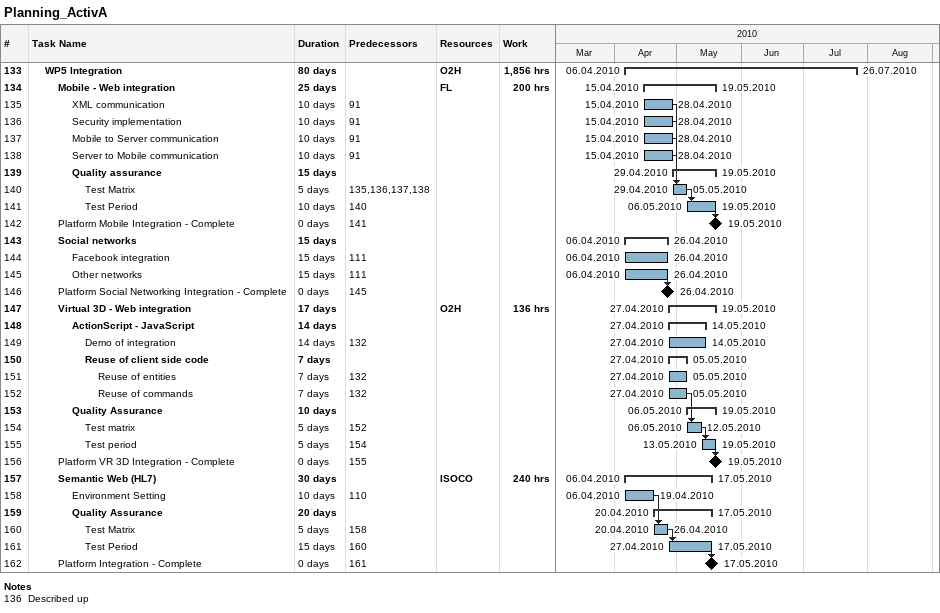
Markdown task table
Planning_ActivA

| ID | Level | Task | Duration | Start | Finish | Predecessors | Resources | Work (h) |
|---|---|---|---|---|---|---|---|---|
| 133 | 2 | **WP5 Integration** | 80d | 2010-04-06 | 2010-07-26 |  | O2H | 1856 |
| 134 | 3 | **Mobile - Web integration** | 25d | 2010-04-15 | 2010-05-19 |  | FL | 200 |
| 135 | 4 | XML communication | 10d | 2010-04-15 | 2010-04-28 | 91 |  |  |
| 136 | 4 | Security implementation | 10d | 2010-04-15 | 2010-04-28 | 91 |  |  |
| 137 | 4 | Mobile to Server communication | 10d | 2010-04-15 | 2010-04-28 | 91 |  |  |
| 138 | 4 | Server to Mobile communication | 10d | 2010-04-15 | 2010-04-28 | 91 |  |  |
| 139 | 4 | **Quality assurance** | 15d | 2010-04-29 | 2010-05-19 |  |  |  |
| 140 | 5 | Test Matrix | 5d | 2010-04-29 | 2010-05-05 | 135, 136, 137, 138 |  |  |
| 141 | 5 | Test Period | 10d | 2010-05-06 | 2010-05-19 | 140 |  |  |
| 142 | 3 | Platform Mobile Integration - Complete | 0d | 2010-05-19 | 2010-05-19 | 141 |  |  |
| 143 | 3 | **Social networks** | 15d | 2010-04-06 | 2010-04-26 |  |  |  |
| 144 | 4 | Facebook integration | 15d | 2010-04-06 | 2010-04-26 | 111 |  |  |
| 145 | 4 | Other networks | 15d | 2010-04-06 | 2010-04-26 | 111 |  |  |
| 146 | 3 | Platform Social Networking Integration - Complete | 0d | 2010-04-26 | 2010-04-26 | 145 |  |  |
| 147 | 3 | **Virtual 3D - Web integration** | 17d | 2010-04-27 | 2010-05-19 |  | O2H | 136 |
| 148 | 4 | **ActionScript - JavaScript** | 14d | 2010-04-27 | 2010-05-14 |  |  |  |
| 149 | 5 | Demo of integration | 14d | 2010-04-27 | 2010-05-14 | 132 |  |  |
| 150 | 5 | **Reuse of client side code** | 7d | 2010-04-27 | 2010-05-05 |  |  |  |
| 151 | 6 | Reuse of entities | 7d | 2010-04-27 | 2010-05-05 | 132 |  |  |
| 152 | 6 | Reuse of commands | 7d | 2010-04-27 | 2010-05-05 | 132 |  |  |
| 153 | 4 | **Quality Assurance** | 10d | 2010-05-06 | 2010-05-19 |  |  |  |
| 154 | 5 | Test matrix | 5d | 2010-05-06 | 2010-05-12 | 152 |  |  |
| 155 | 5 | Test period | 5d | 2010-05-13 | 2010-05-19 | 154 |  |  |
| 156 | 3 | Platform VR 3D Integration - Complete | 0d | 2010-05-19 | 2010-05-19 | 155 |  |  |
| 157 | 3 | **Semantic Web (HL7)** | 30d | 2010-04-06 | 2010-05-17 |  | ISOCO | 240 |
| 158 | 4 | Environment Setting | 10d | 2010-04-06 | 2010-04-19 | 110 |  |  |
| 159 | 4 | **Quality Assurance** | 20d | 2010-04-20 | 2010-05-17 |  |  |  |
| 160 | 5 | Test Matrix | 5d | 2010-04-20 | 2010-04-26 | 158 |  |  |
| 161 | 5 | Test Period | 15d | 2010-04-27 | 2010-05-17 | 160 |  |  |
| 162 | 3 | Platform Integration - Complete | 0d | 2010-05-17 | 2010-05-17 | 161 |  |  |

Notes
- 136: Described up
